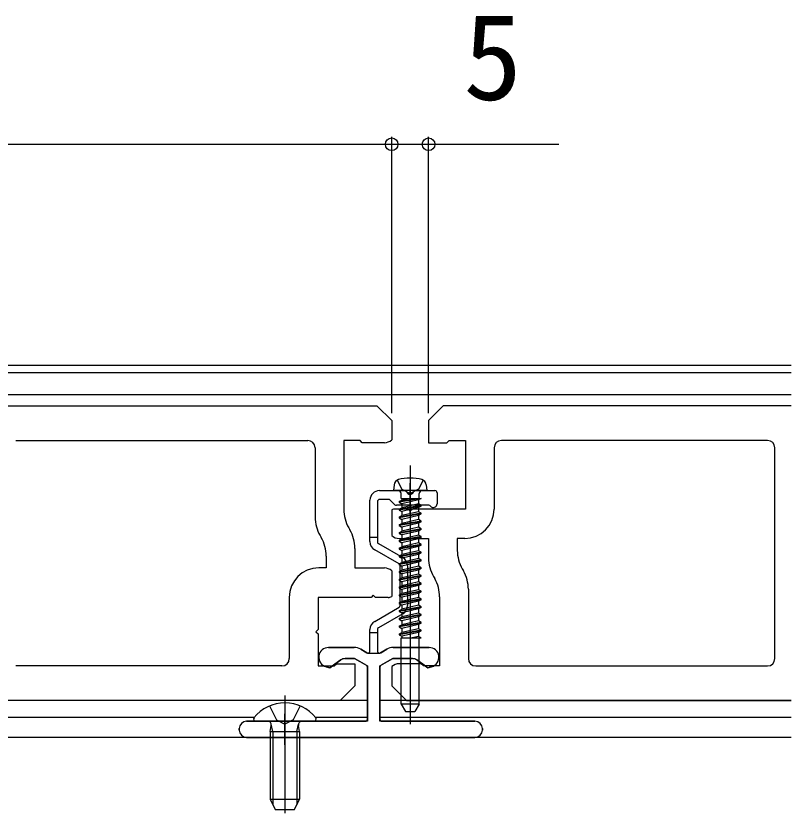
# Model space of a CAD drawing. Units: millimetres, scale not verified. Extents: x -700 to 700, y -1044 to 1037.
# Drawn here: x 126.3 to 231.5, y 66 to 174.1 of the extents above; entities that cross this region are included whole.
import ezdxf
from ezdxf.enums import TextEntityAlignment as Align

# ---------------------------------------------------------------- set-up
doc = ezdxf.new("R2010")
doc.units = ezdxf.units.MM
doc.header["$LTSCALE"] = 6
for name, color, linetype in [('0-3_YKK_11', 7, 'Continuous'), ('0-4_YKK_12', 2, 'Continuous'), ('0-5_YKK_13', 4, 'Continuous'), ('0-6_YKK_D', 6, 'Continuous')]:
    doc.layers.add(name, color=color, linetype=linetype)
doc.styles.add('ＭＳ ゴシック', font='')
doc.styles.get('ＭＳ ゴシック').set_extended_font_data('MS Gothic')

msp = doc.modelspace()

# ---------------------------------------------------------------- linework, layer by layer
at = {"layer": '0-3_YKK_11'}
for p, q in [((126.285, 116.525), (165.885, 116.525)), ((228.285, 116.525), (192.185, 116.525)), ((166.885, 115.525), (166.885, 106.118)), ((191.185, 115.525), (191.185, 107.225)), ((229.285, 86.925), (229.285, 115.525)), ((177.285, 107.091), (177.285, 103.607)), ((171.455, 104.663), (171.615, 104.385)), ((167.555, 103.618), (167.715, 103.34)), ((177.285, 98.843), (177.285, 95.359)), ((186.855, 99.11), (187.015, 98.832)), ((182.955, 98.065), (183.115, 97.787)), ((187.685, 96.332), (187.685, 86.925)), ((163.385, 95.225), (163.385, 86.925)), ((162.385, 85.925), (126.285, 85.925)), ((188.685, 85.925), (228.285, 85.925))]:
    msp.add_line(p, q, dxfattribs=at)
for points in [[(-15.715, 121.225), (175.285, 121.225), (177.285, 119.225), (177.285, 116.607)], [(231.48, 121.225), (184.285, 121.225), (182.285, 119.225), (182.285, 116.225), (184.785, 116.225), (185.085, 116.525), (187.285, 116.525), (187.285, 107.225), (180.085, 107.225), (179.785, 106.925), (179.485, 107.225), (177.785, 107.225)], [(176.285, 116.225), (173.285, 116.225), (172.985, 116.525), (170.785, 116.525), (170.785, 107.163)], [(178.285, 103.225), (182.285, 103.225), (182.285, 100.565)], [(187.185, 103.225), (186.185, 103.225), (186.185, 101.61)], [(172.285, 101.885), (172.285, 99.225), (176.285, 99.225)], [(168.385, 100.84), (168.385, 99.225), (167.385, 99.225)], [(176.785, 95.225), (175.085, 95.225), (174.785, 95.525), (174.485, 95.225), (167.285, 95.225), (167.285, 90.875), (166.985, 90.575), (167.285, 90.275), (167.285, 85.925), (169.485, 85.925), (169.785, 86.225), (172.285, 86.225), (172.285, 83.225), (170.285, 81.225), (-20.715, 81.225), (-22.715, 83.225), (-22.715, 85.843)], [(183.785, 95.287), (183.785, 85.925), (181.585, 85.925), (181.285, 86.225), (178.285, 86.225)], [(177.285, 85.843), (177.285, 83.225), (179.285, 81.225), (231.48, 81.225)]]:
    msp.add_lwpolyline(points, dxfattribs=at)
for centre, radius, start, end in [((165.885, 115.525), 1, 0.00001, 89.99999), ((176.285, 117.725), 1.5, 269.99999, 311.81032), ((192.185, 115.525), 1, 90, 180), ((228.285, 115.525), 1, 0, 90), ((175.785, 107.163), 5, 179.99999, 210.00001), ((177.785, 106.225), 1, 90, 120), ((187.185, 107.225), 4, 270, 0), ((171.885, 106.118), 5, 179.99999, 210.00001), ((167.285, 101.885), 5, 359.99999, 30.00001), ((163.385, 100.84), 5, 359.99999, 30.00001), ((178.285, 104.725), 1.5, 228.18969, 270), ((191.185, 101.61), 5, 180, 210), ((187.285, 100.565), 5, 180, 210), ((167.385, 95.225), 4, 90.00001, 179.99999), ((176.285, 97.725), 1.5, 48.18968, 90.00001), ((182.685, 96.332), 5, 360, 30), ((178.785, 95.287), 5, 0, 30), ((176.785, 96.225), 1, 270.00004, 300.00005), ((162.385, 86.925), 1, 270.00001, 359.99999), ((188.685, 86.925), 1, 180, 270), ((228.285, 86.925), 1, 270, 0), ((178.285, 84.725), 1.5, 90, 131.81031)]:
    msp.add_arc(centre, radius, start, end, dxfattribs=at)
at = {"layer": '0-4_YKK_12'}
for p, q in [((-69.225, 126.725), (231.48, 126.725)), ((231.48, 125.725), (-69.225, 125.725)), ((231.48, 122.725), (-69.225, 122.725)), ((173.985, 81.225), (-24.315, 81.225)), ((231.48, 81.225), (175.685, 81.225)), ((158.638, 78.925), (-24.315, 78.925)), ((173.985, 78.925), (166.933, 78.925)), ((231.48, 78.925), (175.685, 78.925)), ((231.48, 76.225), (-69.225, 76.225))]:
    msp.add_line(p, q, dxfattribs=at)
at = {"layer": '0-5_YKK_13'}
for p, q in [((179.785, 113.128), (179.785, 78.044)), ((177.604, 110.507), (177.535, 109.725)), ((179.785, 106.725), (179.785, 110.725)), ((181.967, 110.507), (182.035, 109.725)), ((175.635, 109.725), (179.114, 109.725)), ((182.035, 109.725), (177.535, 109.725)), ((178.555, 108.665), (178.555, 109.325)), ((180.456, 109.725), (183.135, 109.725)), ((181.015, 108.665), (181.015, 109.325)), ((182.035, 109.725), (182.035, 109.769)), ((183.435, 109.425), (183.435, 107.925)), ((174.335, 103.425), (174.335, 108.425)), ((175.335, 108.225), (175.335, 103.425)), ((176.861, 108.525), (175.635, 108.525)), ((177.697, 107.813), (177.073, 108.437)), ((181.283, 108.665), (178.285, 108.24)), ((181.283, 108.665), (178.285, 108.14)), ((178.285, 108.24), (178.635, 108.442)), ((178.285, 108.24), (178.285, 108.14)), ((178.553, 108.665), (181.283, 108.665)), ((178.635, 108.665), (178.635, 108.442)), ((178.635, 108.442), (179.605, 108.665)), ((180.935, 108.467), (178.635, 107.938)), ((181.283, 108.665), (180.935, 108.467)), ((180.935, 108.467), (180.935, 107.913)), ((180.935, 108.467), (180.935, 107.913)), ((182.311, 107.725), (177.91, 107.725)), ((178.285, 108.14), (178.635, 107.938)), ((181.285, 107.711), (178.285, 107.182)), ((181.285, 107.611), (178.285, 107.082)), ((178.285, 107.182), (178.635, 107.384)), ((178.285, 107.182), (178.285, 107.082)), ((178.635, 107.938), (178.635, 107.384)), ((178.635, 107.938), (178.635, 107.384)), ((180.935, 107.913), (178.635, 107.384)), ((180.935, 107.409), (178.635, 106.88)), ((181.285, 107.711), (180.935, 107.913)), ((181.285, 107.611), (180.935, 107.409)), ((180.935, 107.409), (180.935, 106.855)), ((181.285, 107.611), (181.285, 107.711)), ((178.285, 107.082), (178.635, 106.88)), ((181.285, 106.653), (178.285, 106.124)), ((181.285, 106.553), (178.285, 106.024)), ((178.285, 106.124), (178.635, 106.326)), ((178.285, 106.124), (178.285, 106.024)), ((178.285, 106.024), (178.635, 105.822)), ((178.635, 106.88), (178.635, 106.326)), ((180.935, 106.855), (178.635, 106.326)), ((180.935, 106.351), (178.635, 105.822)), ((181.285, 106.653), (180.935, 106.855)), ((181.285, 106.553), (180.935, 106.351)), ((180.935, 106.351), (180.935, 105.797)), ((181.285, 106.553), (181.285, 106.653)), ((181.285, 105.595), (178.285, 105.066)), ((181.285, 105.495), (178.285, 104.966)), ((178.285, 105.066), (178.635, 105.268)), ((178.285, 105.066), (178.285, 104.966)), ((178.285, 104.966), (178.635, 104.764)), ((178.635, 105.822), (178.635, 105.268)), ((180.935, 105.797), (178.635, 105.268)), ((180.935, 105.293), (178.635, 104.764)), ((181.285, 105.595), (180.935, 105.797)), ((181.285, 105.495), (180.935, 105.293)), ((180.935, 105.293), (180.935, 104.739)), ((181.285, 105.495), (181.285, 105.595)), ((181.285, 104.537), (178.285, 104.008)), ((181.285, 104.437), (178.285, 103.908)), ((178.285, 104.008), (178.635, 104.21)), ((178.285, 104.008), (178.285, 103.908)), ((178.285, 103.908), (178.635, 103.706)), ((178.635, 104.764), (178.635, 104.21)), ((180.935, 104.739), (178.635, 104.21)), ((180.935, 104.235), (178.635, 103.706)), ((181.285, 104.537), (180.935, 104.739)), ((181.285, 104.437), (180.935, 104.235)), ((180.935, 104.235), (180.935, 103.681)), ((181.285, 104.437), (181.285, 104.537)), ((174.335, 103.425), (175.335, 103.425)), ((174.335, 102.798), (174.335, 103.425)), ((175.335, 103.425), (175.335, 102.798)), ((181.285, 103.479), (178.285, 102.95)), ((181.285, 103.379), (178.285, 102.85)), ((178.285, 102.95), (178.635, 103.152)), ((178.285, 102.95), (178.285, 102.85)), ((178.285, 102.85), (178.635, 102.648)), ((178.635, 103.706), (178.635, 103.152)), ((180.935, 103.681), (178.635, 103.152)), ((180.935, 103.177), (178.635, 102.648)), ((181.285, 103.479), (180.935, 103.681)), ((181.285, 103.379), (180.935, 103.177)), ((180.935, 103.177), (180.935, 102.623)), ((181.285, 103.379), (181.285, 103.479)), ((175.485, 102.538), (178.785, 100.633)), ((181.285, 102.421), (178.285, 101.892)), ((181.285, 102.321), (178.285, 101.792)), ((178.285, 101.892), (178.635, 102.094)), ((178.285, 101.892), (178.285, 101.792)), ((178.285, 101.792), (178.635, 101.59)), ((178.635, 102.648), (178.635, 102.094)), ((180.935, 102.623), (178.635, 102.094)), ((180.935, 102.119), (178.635, 101.59)), ((181.285, 102.421), (180.935, 102.623)), ((181.285, 102.321), (180.935, 102.119)), ((180.935, 102.119), (180.935, 101.565)), ((181.285, 102.321), (181.285, 102.421)), ((178.285, 99.767), (174.985, 101.672)), ((181.285, 101.363), (178.285, 100.834)), ((181.285, 101.263), (178.285, 100.734)), ((178.285, 100.834), (178.635, 101.036)), ((178.285, 100.834), (178.285, 100.734)), ((178.285, 100.734), (178.635, 100.532)), ((178.635, 101.59), (178.635, 101.036)), ((180.935, 101.565), (178.635, 101.036)), ((180.935, 101.061), (178.635, 100.532)), ((181.285, 101.363), (180.935, 101.565)), ((181.285, 101.263), (180.935, 101.061)), ((180.935, 101.061), (180.935, 100.507)), ((181.285, 101.263), (181.285, 101.363)), ((181.285, 100.305), (178.285, 99.776)), ((181.285, 100.205), (178.285, 99.676)), ((178.285, 99.776), (178.635, 99.978)), ((178.285, 99.776), (178.285, 99.676)), ((178.285, 99.676), (178.635, 99.474)), ((178.635, 100.532), (178.635, 99.978)), ((180.935, 100.507), (178.635, 99.978)), ((180.935, 100.003), (178.635, 99.474)), ((181.285, 100.305), (180.935, 100.507)), ((181.285, 100.205), (180.935, 100.003)), ((180.935, 100.003), (180.935, 99.449)), ((181.285, 100.205), (181.285, 100.305)), ((181.285, 99.247), (178.285, 98.718)), ((181.285, 99.147), (178.285, 98.618)), ((178.285, 98.718), (178.635, 98.92)), ((178.285, 98.718), (178.285, 98.618)), ((178.285, 98.618), (178.635, 98.416)), ((178.435, 94.143), (178.435, 99.507)), ((178.635, 99.474), (178.635, 98.92)), ((180.935, 99.449), (178.635, 98.92)), ((180.935, 98.945), (178.635, 98.416)), ((179.435, 99.507), (179.435, 94.143)), ((181.285, 99.247), (180.935, 99.449)), ((181.285, 99.147), (180.935, 98.945)), ((180.935, 98.945), (180.935, 98.391)), ((181.285, 99.147), (181.285, 99.247)), ((181.285, 98.189), (178.285, 97.66)), ((181.285, 98.089), (178.285, 97.56)), ((178.285, 97.66), (178.635, 97.862)), ((178.285, 97.66), (178.285, 97.56)), ((178.285, 97.56), (178.635, 97.358)), ((178.635, 98.416), (178.635, 97.862)), ((180.935, 98.391), (178.635, 97.862)), ((180.935, 97.887), (178.635, 97.358)), ((181.285, 98.189), (180.935, 98.391)), ((181.285, 98.089), (180.935, 97.887)), ((180.935, 97.887), (180.935, 97.333)), ((181.285, 98.089), (181.285, 98.189)), ((181.285, 97.131), (178.285, 96.602)), ((181.285, 97.031), (178.285, 96.502)), ((178.285, 96.602), (178.635, 96.804)), ((178.285, 96.602), (178.285, 96.502)), ((178.285, 96.502), (178.635, 96.3)), ((178.635, 97.358), (178.635, 96.804)), ((180.935, 97.333), (178.635, 96.804)), ((180.935, 96.829), (178.635, 96.3)), ((178.635, 96.3), (178.635, 95.746)), ((181.285, 97.131), (180.935, 97.333)), ((181.285, 97.031), (180.935, 96.829)), ((180.935, 96.829), (180.935, 96.275)), ((181.285, 97.031), (181.285, 97.131)), ((181.285, 96.073), (178.285, 95.544)), ((181.285, 95.973), (178.285, 95.444)), ((178.285, 95.544), (178.635, 95.746)), ((178.285, 95.544), (178.285, 95.444)), ((178.285, 95.444), (178.635, 95.242)), ((180.935, 96.275), (178.635, 95.746)), ((180.935, 95.771), (178.635, 95.242)), ((178.635, 95.242), (178.635, 94.688)), ((180.935, 95.217), (178.635, 94.688)), ((181.285, 96.073), (180.935, 96.275)), ((181.285, 95.973), (180.935, 95.771)), ((180.935, 95.771), (180.935, 95.217)), ((181.285, 95.015), (180.935, 95.217)), ((181.285, 95.973), (181.285, 96.073)), ((181.285, 95.015), (178.285, 94.486)), ((181.285, 94.915), (178.285, 94.386)), ((178.285, 94.486), (178.635, 94.688)), ((178.285, 94.486), (178.285, 94.386)), ((178.285, 94.386), (178.635, 94.184)), ((180.935, 94.713), (178.635, 94.184)), ((178.635, 94.184), (178.635, 93.63)), ((180.935, 94.159), (178.635, 93.63)), ((181.285, 94.915), (180.935, 94.713)), ((180.935, 94.713), (180.935, 94.159)), ((181.285, 93.957), (180.935, 94.159)), ((181.285, 94.915), (181.285, 95.015)), ((174.985, 91.977), (178.285, 93.883)), ((181.285, 93.957), (178.285, 93.428)), ((181.285, 93.857), (178.285, 93.328)), ((178.285, 93.428), (178.635, 93.63)), ((178.285, 93.428), (178.285, 93.328)), ((178.285, 93.328), (178.635, 93.126)), ((180.935, 93.655), (178.635, 93.126)), ((178.635, 93.126), (178.635, 92.572)), ((180.935, 93.101), (178.635, 92.572)), ((181.285, 93.857), (180.935, 93.655)), ((180.935, 93.655), (180.935, 93.101)), ((181.285, 92.899), (180.935, 93.101)), ((181.285, 93.857), (181.285, 93.957)), ((178.785, 93.017), (175.485, 91.111)), ((181.285, 92.899), (178.285, 92.37)), ((181.285, 92.799), (178.285, 92.27)), ((178.285, 92.37), (178.635, 92.572)), ((178.285, 92.37), (178.285, 92.27)), ((178.285, 92.27), (178.635, 92.068)), ((180.935, 92.597), (178.635, 92.068)), ((178.635, 92.068), (178.635, 91.514)), ((180.935, 92.043), (178.635, 91.514)), ((181.285, 92.799), (180.935, 92.597)), ((180.935, 92.597), (180.935, 92.043)), ((181.285, 91.841), (180.935, 92.043)), ((181.285, 92.799), (181.285, 92.899)), ((181.285, 91.841), (178.285, 91.312)), ((181.285, 91.741), (178.285, 91.212)), ((178.285, 91.312), (178.635, 91.514)), ((178.285, 91.312), (178.285, 91.212)), ((178.285, 91.212), (178.635, 91.01)), ((180.935, 91.539), (178.635, 91.01)), ((178.635, 91.01), (178.635, 90.456)), ((180.935, 90.985), (178.635, 90.456)), ((181.285, 91.741), (180.935, 91.539)), ((180.935, 91.539), (180.935, 90.985)), ((181.285, 90.783), (180.935, 90.985)), ((181.285, 90.783), (180.935, 90.985)), ((181.285, 91.741), (181.285, 91.841)), ((174.335, 90.425), (174.335, 90.852)), ((174.335, 87.974), (174.335, 90.425)), ((175.335, 90.425), (174.335, 90.425)), ((175.335, 90.852), (175.335, 90.425)), ((175.335, 90.425), (175.335, 87.974)), ((181.285, 90.783), (178.285, 90.254)), ((181.285, 90.683), (178.285, 90.154)), ((178.285, 90.254), (178.635, 90.456)), ((178.285, 90.254), (178.285, 90.154)), ((178.285, 90.154), (178.635, 89.952)), ((180.935, 90.481), (178.635, 89.952)), ((178.635, 89.952), (178.635, 89.725)), ((180.935, 89.927), (180.057, 89.725)), ((181.285, 90.683), (180.935, 90.481)), ((181.285, 90.683), (180.935, 90.481)), ((180.935, 90.481), (180.935, 89.927)), ((181.285, 89.725), (180.935, 89.927)), ((181.285, 90.683), (181.285, 90.783)), ((178.555, 89.725), (181.285, 89.725)), ((178.555, 80.725), (178.555, 89.725)), ((181.015, 80.725), (181.015, 89.725)), ((168.711, 88.425), (172.173, 88.425)), ((172.173, 88.425), (168.711, 88.425)), ((173.073, 88.184), (173.885, 87.715)), ((175.785, 87.715), (176.598, 88.184)), ((177.498, 88.425), (182.36, 88.425)), ((182.36, 88.425), (177.498, 88.425)), ((170.398, 86.744), (169.072, 85.815)), ((172.173, 86.925), (170.972, 86.925)), ((173.835, 86.011), (172.323, 86.885)), ((177.348, 86.885), (175.835, 86.011)), ((180.099, 86.925), (177.498, 86.925)), ((181.999, 85.815), (180.672, 86.744)), ((168.656, 85.742), (168.368, 85.819)), ((173.985, 78.725), (173.985, 85.752)), ((175.685, 85.752), (175.685, 78.725)), ((182.703, 85.819), (182.415, 85.742)), ((162.785, 81.925), (162.785, 65.962)), ((160.71, 80.502), (161.64, 78.636)), ((164.86, 80.502), (163.93, 78.636)), ((181.015, 80.725), (178.555, 80.725)), ((178.555, 80.725), (179.133, 79.725)), ((181.015, 80.725), (180.438, 79.725)), ((162.785, 75.225), (162.785, 79.425)), ((179.133, 79.725), (180.438, 79.725)), ((157.585, 78.425), (173.685, 78.425)), ((166.761, 78.425), (158.81, 78.425)), ((161.164, 77.025), (160.924, 78.04)), ((161.64, 78.636), (162.785, 78.028)), ((163.93, 78.636), (162.785, 78.028)), ((164.406, 77.025), (164.646, 78.04)), ((175.985, 78.425), (188.585, 78.425)), ((156.585, 77.225), (156.585, 77.425)), ((156.585, 77.425), (156.585, 77.225)), ((160.785, 77.025), (160.93, 77.837)), ((160.785, 77.025), (164.785, 77.025)), ((160.785, 77.025), (160.785, 67.825)), ((161.164, 77.025), (161.164, 67.067)), ((164.406, 77.025), (164.406, 67.067)), ((164.785, 77.025), (164.641, 77.837)), ((164.785, 77.025), (164.785, 67.825)), ((189.585, 77.425), (189.585, 77.225)), ((189.585, 77.225), (189.585, 77.425)), ((188.585, 76.225), (157.585, 76.225)), ((157.585, 76.225), (188.585, 76.225)), ((160.785, 67.825), (164.785, 67.825)), ((160.785, 67.825), (161.485, 66.425)), ((164.085, 66.425), (164.785, 67.825)), ((161.485, 66.425), (164.085, 66.425))]:
    msp.add_line(p, q, dxfattribs=at)
for points in [[(178.035, 111.149), (178.64, 109.925), (179.785, 109.316)], [(181.535, 111.149), (180.93, 109.925), (179.785, 109.316)], [(176.598, 88.184), (175.63, 87.625), (174.041, 87.625), (173.073, 88.184)], [(170.972, 86.925), (172.253, 86.925), (173.985, 85.925), (173.985, 78.425), (157.585, 78.425)], [(168.368, 85.819), (168.881, 85.682), (170.398, 86.744)], [(188.585, 78.425), (175.685, 78.425), (175.685, 85.925), (177.417, 86.925), (180.099, 86.925)], [(180.672, 86.744), (182.19, 85.682), (182.703, 85.819)]]:
    msp.add_lwpolyline(points, dxfattribs=at)
for centre, radius, start, end in [((179.785, 105.425), 6, 74.55728, 105.44272), ((178.401, 110.437), 0.8, 105.44272, 175), ((181.17, 110.437), 0.8, 5, 74.55728), ((175.635, 108.425), 1.3, 90, 180), ((178.155, 109.325), 0.4, 0, 90), ((179.114, 109.525), 0.2, 16.60155, 90), ((179.785, 109.725), 0.5, 196.60155, 343.39845), ((180.456, 109.525), 0.2, 90, 163.39845), ((181.415, 109.325), 0.4, 90, 180), ((183.135, 109.425), 0.3, 0, 90), ((175.635, 108.225), 0.3, 90, 180), ((176.861, 108.225), 0.3, 45, 90), ((177.91, 108.025), 0.3, 225, 270), ((182.311, 107.425), 0.3, 38.68219, 90), ((182.935, 107.925), 0.5, 218.68219, 0), ((175.635, 102.798), 1.3, 180, 240), ((175.635, 102.798), 0.3, 180, 240), ((178.135, 99.507), 1.3, 0, 60), ((178.135, 99.507), 0.3, 0, 60), ((178.135, 94.143), 0.3, 300, 0), ((178.135, 94.143), 1.3, 300, 0), ((175.635, 90.852), 1.3, 120, 180), ((175.635, 90.852), 0.3, 120, 180), ((168.711, 87.099), 1.325, 90, 255), ((168.711, 87.099), 1.325, 90.00002, 255), ((172.173, 86.625), 1.8, 60, 90), ((172.173, 86.625), 1.8, 60.00001, 90.00002), ((174.035, 87.974), 0.3, 240, 0), ((175.635, 87.974), 0.3, 180, 300), ((177.498, 86.625), 1.8, 90, 120), ((177.498, 86.625), 1.8, 89.99998, 119.99999), ((182.36, 87.099), 1.325, 285, 90), ((182.36, 87.099), 1.325, 285, 89.99998), ((170.972, 85.925), 1, 90, 125), ((170.972, 85.925), 1, 89.99999, 124.99998), ((172.173, 86.625), 0.3, 60, 90), ((177.498, 86.625), 0.3, 90, 120), ((180.099, 85.925), 1, 55, 90), ((180.099, 85.925), 1, 55.00002, 90.00001), ((168.785, 86.225), 0.5, 255, 305), ((173.685, 85.752), 0.3, 0, 60), ((175.985, 85.752), 0.3, 120, 180), ((182.285, 86.225), 0.5, 235, 285), ((162.785, 75.625), 5.3, 37.71409, 142.28591), ((157.585, 77.425), 1, 90, 180), ((157.585, 77.425), 1, 90.00001, 179.99999), ((158.81, 78.699), 0.274, 142.28591, 270), ((160.438, 77.925), 0.5, 349.90904, 90), ((165.133, 77.925), 0.5, 90, 190.09096), ((166.761, 78.699), 0.274, 270, 37.71409), ((173.685, 78.725), 0.3, 270, 0), ((175.985, 78.725), 0.3, 180, 270), ((188.585, 77.425), 1, 0, 90), ((188.585, 77.425), 1, 0.00001, 89.99999), ((157.585, 77.225), 1, 180, 270), ((157.585, 77.225), 1, 180.00001, 269.99999), ((188.585, 77.225), 1, 270, 0), ((188.585, 77.225), 1, 270.00001, 359.99999)]:
    msp.add_arc(centre, radius, start, end, dxfattribs=at)
at = {"layer": '0-6_YKK_D'}
for p, q in [((177.285, 120.225), (177.285, 157.725)), ((177.285, 120.225), (177.285, 157.725)), ((182.285, 120.225), (182.285, 157.725)), ((-17.715, 156.725), (177.285, 156.725))]:
    msp.add_line(p, q, dxfattribs=at)
msp.add_lwpolyline([(177.285, 156.725), (182.285, 156.725), (199.958, 156.725)], dxfattribs=at)
for centre in [(177.285, 156.725), (177.285, 156.725), (182.285, 156.725)]:
    msp.add_circle(centre, 0.85, dxfattribs=at)

# ---------------------------------------------------------------- texts
at = {"layer": '0-6_YKK_D', "style": 'ＭＳ ゴシック'}
msp.add_text('5', height=11.73, dxfattribs=at).set_placement((187.003, 159.225), align=Align.BOTTOM_LEFT)

doc.saveas('drawing.dxf')
